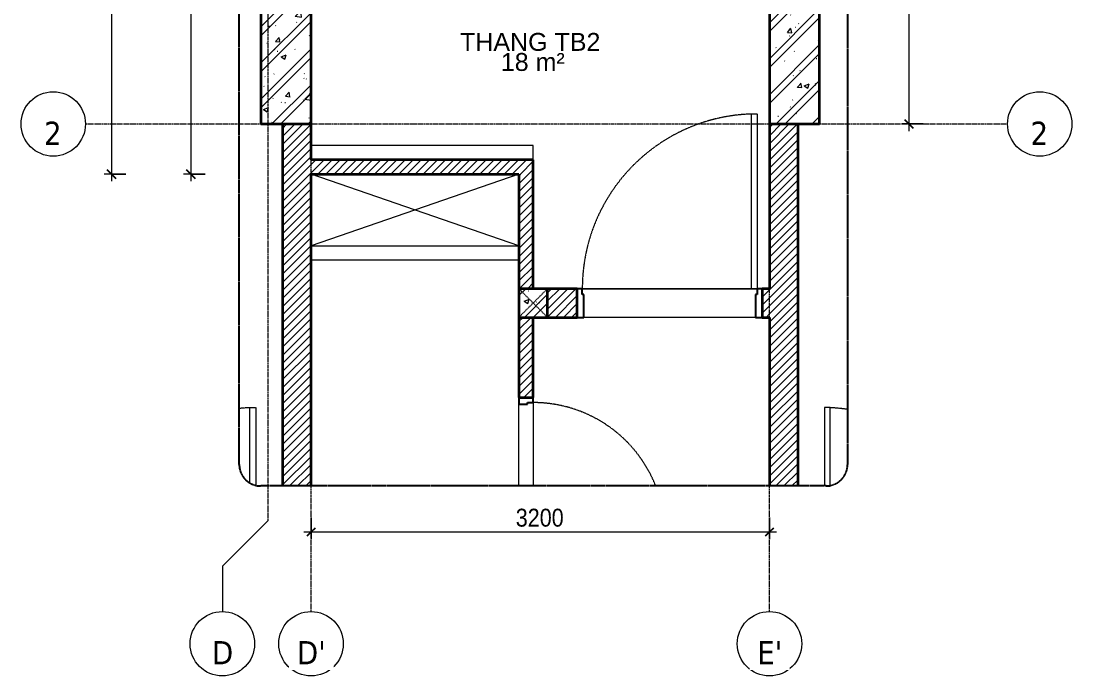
# Model space of a CAD drawing. Header units: millimetres. Extents: x 31919 to 91448, y -42770 to 34550.
# Drawn here: x 48006 to 55342, y -42706 to -38134 of the extents above; entities that cross this region are included whole.
import ezdxf

# ---------------------------------------------------------------- set-up
doc = ezdxf.new("R2010")
doc.units = ezdxf.units.MM
for name, pattern in [('Dash', [6, 3, -3]), ('Dash - Tight', [4.5, 3, -1.5]), ('Grid Line', [22.225, 12.7, -3.175, 3.175, -3.175]), ('Hidden', [7.14375, 4.7625, -2.38125])]:
    doc.linetypes.add(name, pattern=pattern)
for name, color, linetype, lineweight in [('0-2', 250, 'Continuous', 18), ('0-3', 10, 'Continuous', 5), ('A-ANNO-DIMS', 211, 'Continuous', 9), ('A-ANNO-DIMS-50', 211, 'Continuous', 9), ('A-AREA-IDEN', 2, 'Continuous', 9), ('A-DETL-GENF-1', 92, 'Dash - Tight', 18), ('A-DETL-GENF-2', 254, 'Continuous', 18), ('A-DETL-GENF-3', 92, 'Hidden', 25), ('A-DETL-MEDM', 33, 'Continuous', 35), ('A-DOOR', 31, 'Continuous', 18), ('A-DOOR-FRAM', 31, 'Continuous', 25), ('A-FLOR', 192, 'Continuous', 18), ('A-FLOR-1', 250, 'Continuous', 18), ('A-WALL', 113, 'Continuous', 18), ('A-WALL-1', 113, 'Continuous', 35), ('A-WALL-PATT-1', 111, 'Continuous', 18), ('S-COLS', 52, 'Continuous', 18), ('S-COLS-1', 9, 'Continuous', 5), ('S-COLS-2', 7, 'Continuous', 35), ('S-COLS-5', 52, 'Continuous', 35), ('S-COLS-HDLN', 52, 'Dash', 18), ('S-COLS-HDLN-1', 254, 'Continuous', 18), ('S-GRID', 1, 'Continuous', 9), ('S-GRID-1', 1, 'Grid Line', 9), ('S-GRID-IDEN', 1, 'Continuous', 9)]:
    doc.layers.add(name, color=color, linetype=linetype, lineweight=lineweight)
doc.styles.add('Arial_3', font='arial.ttf', dxfattribs={"height": 125})
doc.styles.add('Tahoma_B', font='tahomabd.ttf', dxfattribs={"height": 162.5})
doc.styles.add('UTM Avo', font='', dxfattribs={"width": 0.9, "height": 125})
doc.styles.get('UTM Avo').set_extended_font_data('UTM Avo')
doc.dimstyles.new('1_Dim_chi_tiet_2_5', dxfattribs={"dimscale": 304.8, "dimtxt": 124.912619, "dimasz": 0.19685, "dimexe": 0.164042, "dimexo": 0.0625, "dimgap": 0.016404, "dimtad": 1, "dimdec": 0, "dimrnd": 5, "dimzin": 0, "dimdsep": 46, "dimtxsty": 'UTM Avo', "dimblk1": 'OBLIQUE', "dimblk2": 'OBLIQUE', "dimsah": 1, "dimcen": 0.09, "dimdle": 0.164042, "dimazin": 0, "dimtfac": 1, "dimtdec": 4, "dimtix": 1, "dimtmove": 0, "dimatfit": 3, "dimfxl": 0.328084, "dimfxlon": 1, "dimtvp": 1, "dimtolj": 1, "dimtzin": 0, "dimarcsym": 2})
pattern_1 = [(140, (-40102.56, -35387.3), (31.8783, 364.368), [38.1, -419.1]), (85, (-40102.56, -35387.3), (-382.1133, -70.4859), [30.48, -335.28]), (190.451, (-40099.9, -35356.95), (-350.2334, 293.885), [32.38, -356.18]), (136.184, (-40204.16, -35387.3), (84.086, 542.1585), [57.15, -628.65]), (186.636, (-40197.16, -35342.13), (-494.8554, 474.805), [48.57, -534.27]), (81.184, (-40204.16, -35387.3), (-494.85, 474.81), [45.72, -502.92]), (111, (-40178.76, -35336.5), (204.5305, 303.2285), [38.1, -419.1]), (56, (-40178.76, -35336.5), (-368.376, 123.604), [30.48, -335.28]), (161.451, (-40161.72, -35311.24), (-163.8427, 426.8341), [32.38, -356.18]), (127.5, (-40102.56, -35387.31), (-169.11015, 6.17665), [3.353, -327.863, 3.353, -337.007, -336.55]), (127.5, (-40102.56, -35387.31), (-169.11015, 6.17665), [-671.576, 3.353, -333.197]), (97.5, (-40102.56, -35387.31), (-200.3615, 133.6389), [3.353, -190.703, 3.353, -320.243, -128.27]), (97.5, (-40102.56, -35387.31), (-200.3615, 133.6389), [-517.652, 3.353, -124.917]), (57.5, (-40102.56, -35500.6), (11.45836, 271.18182), [3.353, -123.647, 3.353, -392.887, -525.78]), (57.5, (-40102.56, -35500.6), (11.45836, 271.18182), [-523.24, 3.353, -522.427]), (47.5, (-40102.56, -35551.4), (-50.8528, 296.2585), [3.353, -161.747, 3.353, -259.791, -373.38]), (47.5, (-40102.56, -35551.4), (-50.8528, 296.2585), [-428.244, 3.353, -370.027]), (135, (-40102.56, -35387.31), (-125.7236, -125.7236), []), (135, (-40293.06, -35387.31), (-125.7236, -125.7236), [])]
pattern_2 = [(45, (16193.59, 0), (-28.28427, 28.28427), [])]

# ---------------------------------------------------------------- blocks, each defined once
blk = doc.blocks.new('NCV_TKTC_KET CAU_rvt-3-TKCS_THANG BỘ TB2 - MẶT BẰNG TẦNG 8')
at = {"layer": 'S-COLS-1'}
blk.add_hatch(color=256, dxfattribs=at).paths.add_polyline_path([(37036.9, -34252.6), (37037.4, -34252.6), (37036.9, -33652.6)])
at = {"layer": 'A-FLOR-1'}
for p, q in [((35286.5, -37532.6), (33836.9, -37532.6)), ((35535.6, -37532.6), (35336.5, -37532.6)), ((37036.9, -37532.6), (37035.6, -37532.6)), ((35387.4, -39002.6), (33836.9, -39002.6)), ((35387.4, -40002.6), (35387.4, -39002.6)), ((35387.4, -39102.6), (35387.4, -40002.6)), ((33837.3, -39702.6), (33837.3, -39202.6)), ((35730.3, -40002.6), (36950.3, -40002.6)), ((36950.3, -40002.6), (35730.3, -40002.6))]:
    blk.add_line(p, q, dxfattribs=at)
at = {"layer": 'S-COLS-2'}
blk.add_line((37036.9, -33652.6), (37036.9, -34252.6), dxfattribs=at)
blk = doc.blocks.new('G1_SOF - BO TRU - 200x200-3056268-TKCS_THANG BỘ TB2 - MẶT BẰNG TẦNG 8')
at = {"layer": 'S-COLS-HDLN-1'}
h = blk.add_hatch(dxfattribs=at)
h.set_pattern_fill('FP_3', color=256, style=0, pattern_type=2)
h.set_pattern_definition(pattern_1)
h.paths.add_polyline_path([(100, 100), (-100, 100), (-100, -100), (100, -100)])
h = blk.add_hatch(dxfattribs=at)
h.set_pattern_fill('FP_3', color=256, style=0, pattern_type=2)
h.set_pattern_definition(pattern_1)
h.paths.add_polyline_path([(100, 100), (-100, 100), (-100, -100), (100, -100)])
at = {"layer": 'S-COLS-5'}
for p, q in [((100, 100), (-100, 100)), ((-100, 100), (-100, -100)), ((100, -100), (100, 100)), ((-100, -100), (100, -100))]:
    blk.add_line(p, q, dxfattribs=at)
at = {"layer": 'S-COLS-HDLN'}
for p, q in [((100, 100), (-100, -100)), ((-100, 100), (100, -100))]:
    blk.add_line(p, q, dxfattribs=at)
blk = doc.blocks.new('FD_01 - FD_01-1200x2200mm-1787917-TKCS_THANG BỘ TB2 - MẶT BẰNG TẦNG 8')
at = {"layer": 'A-DETL-GENF-1'}
for p, q in [((570, 100), (570, 1320)), ((570, 1320), (610, 1320)), ((610, 1320), (610, 100)), ((610, 100), (570, 100))]:
    blk.add_line(p, q, dxfattribs=at)
blk.add_arc((610, 100), 1220, 91.87889, 180, dxfattribs=at)
at = {"layer": 'A-DOOR-FRAM'}
for p, q in [((-610, 100), (-645, 100)), ((-645, 100), (-645, -100)), ((-610, 60), (-610, 100)), ((645, 100), (610, 100)), ((610, 100), (610, 60)), ((645, -100), (645, 100)), ((-600, 60), (-610, 60)), ((-600, -100), (-600, 60)), ((610, 60), (600, 60)), ((600, 60), (600, -100)), ((-645, -100), (-600, -100)), ((600, -100), (645, -100))]:
    blk.add_line(p, q, dxfattribs=at)
blk = doc.blocks.new('FD_05 - FD_05-1000x2200mm-835433-TKCS_THANG BỘ TB2 - MẶT BẰNG TẦNG 8')
at = {"layer": 'A-DETL-GENF-1'}
for p, q in [((470, -576.6), (470, -1120)), ((510, -1120), (510, -572.8)), ((470, -1120), (510, -1120))]:
    blk.add_line(p, q, dxfattribs=at)
blk.add_arc((510, -100), 1020, 260.89164, 267.75253, dxfattribs=at)
blk = doc.blocks.new('FD_05 - FD_05-1000x2200mm-835434-TKCS_THANG BỘ TB2 - MẶT BẰNG TẦNG 8')
at = {"layer": 'A-DETL-GENF-1'}
for p, q in [((470, 593.1), (470, 1120)), ((470, 1120), (510, 1120)), ((510, 1120), (510, 577.4))]:
    blk.add_line(p, q, dxfattribs=at)
blk.add_arc((510, 100), 1020, 92.24747, 96.46769, dxfattribs=at)
blk = doc.blocks.new('FD_02 - FD_03 - FD_03-KY THUAT-900x2200mm-801878-TKCS_THANG BỘ TB2 - MẶT BẰNG TẦNG 8')
at = {"layer": 'A-DETL-GENF-1'}
blk.add_arc((460, 50), 920, 111.58474, 180, dxfattribs=at)
at = {"layer": 'A-DOOR-FRAM'}
for p, q in [((-460, 50), (-495, 50)), ((-495, 50), (-495, -50)), ((-460, 10), (-460, 50)), ((-450, 10), (-460, 10)), ((-450, -50), (-450, 10)), ((-495, -50), (-450, -50))]:
    blk.add_line(p, q, dxfattribs=at)
blk = doc.blocks.new('BORDER VIEW - BORDER VIEW-1915344-TKCS_THANG BỘ TB2 - MẶT BẰNG TẦNG 8')
at = {"layer": 'A-DETL-GENF-3'}
for p, q in [((150, 4246.2), (7977.3, 4246.2)), ((0, 150), (0, 4096.2)), ((8127.3, 4096.2), (8127.3, 150)), ((7977.3, 0), (150, 0))]:
    blk.add_line(p, q, dxfattribs=at)
for centre, start, end in [((150, 4096.2), 90, 180), ((7977.3, 4096.2), 360, 90), ((150, 150), 180, 270), ((7977.3, 150), 270, 0)]:
    blk.add_arc(centre, 150, start, end, dxfattribs=at)
blk = doc.blocks.new('Grid - M_Grid Head - Circle-353313-TKCS_THANG BỘ TB2 - MẶT BẰNG TẦNG 8')
at = {"layer": 'S-GRID-IDEN'}
blk.add_circle((0, 0), 4.5, dxfattribs=at)
blk = doc.blocks.new('DIMBLOCK68-TKCS_THANG BỘ TB2 - MẶT BẰNG TẦNG 8')
at = {"layer": 'A-ANNO-DIMS-50'}
for p, q in [((54304.5, -33652.6), (54154.5, -33652.6)), ((54204.5, -33602.6), (54204.5, -38902.6)), ((54204.5, -33652.6), (54304.5, -33652.6)), ((54304.5, -38852.6), (54154.5, -38852.6)), ((54204.5, -38852.6), (54304.5, -38852.6))]:
    blk.add_line(p, q, dxfattribs=at)
at = {"layer": 'A-ANNO-DIMS-50', "lineweight": 25}
for p, q in [((54204.5, -33652.6), (54174.5, -33622.6)), ((54204.5, -33652.6), (54234.5, -33682.6)), ((54204.5, -38852.6), (54174.5, -38822.6)), ((54204.5, -38852.6), (54234.5, -38882.6))]:
    blk.add_line(p, q, dxfattribs=at)
at = {"layer": 'A-ANNO-DIMS-50', "color": 0, "insert": (54042.1, -36423.7), "char_height": 125, "width": 410.824, "attachment_point": 1, "rotation": 90, "line_spacing_factor": 1.110334, "style": 'UTM Avo'}
blk.add_mtext('5200', dxfattribs=at)
blk = doc.blocks.new('_Oblique')
at = {"color": 0, "linetype": 'ByBlock', "lineweight": -2}
blk.add_line((-0.5, -0.5), (0.5, 0.5), dxfattribs=at)
blk = doc.blocks.new('DIMBLOCK73-TKCS_THANG BỘ TB2 - MẶT BẰNG TẦNG 8')
at = {"layer": 'A-ANNO-DIMS-50'}
for p, q in [((48736.6, -33652.6), (48586.6, -33652.6)), ((48636.6, -33602.6), (48636.6, -39252.6)), ((48636.6, -33652.6), (48736.6, -33652.6)), ((48736.6, -39202.6), (48586.6, -39202.6)), ((48636.6, -39202.6), (48736.6, -39202.6))]:
    blk.add_line(p, q, dxfattribs=at)
at = {"layer": 'A-ANNO-DIMS-50', "lineweight": 25}
for p, q in [((48636.6, -33652.6), (48606.6, -33622.6)), ((48636.6, -33652.6), (48666.6, -33682.6)), ((48636.6, -39202.6), (48606.6, -39172.6)), ((48636.6, -39202.6), (48666.6, -39232.6))]:
    blk.add_line(p, q, dxfattribs=at)
at = {"layer": 'A-ANNO-DIMS-50', "color": 0, "insert": (48474.2, -36598.7), "char_height": 125, "width": 410.824, "attachment_point": 1, "rotation": 90, "line_spacing_factor": 1.110334, "style": 'UTM Avo'}
blk.add_mtext('5550', dxfattribs=at)
blk = doc.blocks.new('DIMBLOCK75-TKCS_THANG BỘ TB2 - MẶT BẰNG TẦNG 8')
at = {"layer": 'A-ANNO-DIMS-50'}
for p, q in [((49291.1, -33852.6), (49141.1, -33852.6)), ((49191.1, -33852.6), (49191.1, -39252.6)), ((49191.1, -33852.6), (49291.1, -33852.6)), ((49291.1, -39202.6), (49141.1, -39202.6)), ((49191.1, -39202.6), (49291.1, -39202.6))]:
    blk.add_line(p, q, dxfattribs=at)
at = {"layer": 'A-ANNO-DIMS-50', "lineweight": 25}
for p, q in [((49191.1, -33852.6), (49161.1, -33822.6)), ((49191.1, -33852.6), (49221.1, -33882.6)), ((49191.1, -39202.6), (49161.1, -39172.6)), ((49191.1, -39202.6), (49221.1, -39232.6))]:
    blk.add_line(p, q, dxfattribs=at)
at = {"layer": 'A-ANNO-DIMS-50', "color": 0, "insert": (49028.7, -36698.7), "char_height": 125, "width": 410.824, "attachment_point": 1, "rotation": 90, "line_spacing_factor": 1.110334, "style": 'UTM Avo'}
blk.add_mtext('5350', dxfattribs=at)
blk = doc.blocks.new('DIMBLOCK76-TKCS_THANG BỘ TB2 - MẶT BẰNG TẦNG 8')
at = {"layer": 'A-ANNO-DIMS-50'}
for p, q in [((50030.5, -41601), (50030.5, -41751)), ((50030.5, -41701), (50030.5, -41601)), ((53230.5, -41601), (53230.5, -41751)), ((53230.5, -41701), (53230.5, -41601)), ((49980.5, -41701), (53280.5, -41701))]:
    blk.add_line(p, q, dxfattribs=at)
at = {"layer": 'A-ANNO-DIMS-50', "lineweight": 25}
for p, q in [((50030.5, -41701), (50000.5, -41731)), ((50030.5, -41701), (50060.5, -41671)), ((53230.5, -41701), (53200.5, -41731)), ((53230.5, -41701), (53260.5, -41671))]:
    blk.add_line(p, q, dxfattribs=at)
at = {"layer": 'A-ANNO-DIMS-50', "color": 0, "insert": (51459.3, -41538.6), "char_height": 125, "width": 410.824, "attachment_point": 1, "line_spacing_factor": 1.110334, "style": 'UTM Avo'}
blk.add_mtext('3200', dxfattribs=at)

msp = doc.modelspace()

# ---------------------------------------------------------------- hatches: boundary and pattern name
at = {"layer": 'A-DETL-GENF-2'}
h = msp.add_hatch(dxfattribs=at)
h.set_pattern_fill('FP_2', color=256, style=0, pattern_type=2)
h.set_pattern_definition([(50, (16193.6, 0), (364.368, -31.8783), [38.1, -419.1]), (355, (16193.6, 0), (-70.4859, 382.1133), [30.48, -335.28]), (100.451, (16223.95, -2.66), (293.885, 350.2334), [32.38, -356.18]), (46.184, (16193.6, 101.6), (542.1585, -84.086), [57.15, -628.65]), (96.636, (16238.77, 94.6), (474.805, 494.8554), [48.57, -534.27]), (351.184, (16193.6, 101.6), (474.81, 494.85), [45.72, -502.92]), (21, (16244.4, 76.2), (303.2285, -204.5305), [38.1, -419.1]), (326, (16244.4, 76.2), (123.604, 368.376), [30.48, -335.28]), (71.451, (16269.66, 59.16), (426.8341, 163.8427), [32.38, -356.18]), (37.5, (16193.59, 0), (6.17665, 169.11015), [3.353, -327.863, 3.353, -337.007, -336.55]), (37.5, (16193.59, 0), (6.17665, 169.11015), [-671.576, 3.353, -333.197]), (7.5, (16193.59, 0), (133.6389, 200.3615), [3.353, -190.703, 3.353, -320.243, -128.27]), (7.5, (16193.59, 0), (133.6389, 200.3615), [-517.652, 3.353, -124.917]), (327.5, (16080.3, 0), (271.18182, -11.45836), [3.353, -123.647, 3.353, -392.887, -525.78]), (327.5, (16080.3, 0), (271.18182, -11.45836), [-523.24, 3.353, -522.427]), (317.5, (16029.5, 0), (296.2585, 50.8528), [3.353, -161.747, 3.353, -259.791, -373.38]), (317.5, (16029.5, 0), (296.2585, 50.8528), [-428.244, 3.353, -370.027]), (45, (16193.59, 0), (-125.7236, 125.7236), []), (45, (16193.59, 190.5), (-125.7236, 125.7236), [])])
h.paths.add_polyline_path([(49680.5, -38852.6), (50030.5, -38852.6), (50030.5, -37552.6), (49680.5, -37552.6)])
h.paths.add_polyline_path([(53230.5, -38852.6), (53580.5, -38852.6), (53580.5, -37552.6), (53230.5, -37552.6)])
h.paths.add_polyline_path([(49680.5, -34352.6), (50030.5, -34352.6), (50030.5, -33652.6), (49680.5, -33652.6)])
h.paths.add_polyline_path([(53580.5, -34352.6), (53580.5, -33647.6), (53231, -33647.6), (53231, -34352.6)])
at = {"layer": 'A-WALL-PATT-1'}
h = msp.add_hatch(dxfattribs=at)
h.set_pattern_fill('FP_1', color=256, style=0, pattern_type=2)
h.set_pattern_definition(pattern_2)
h.paths.add_polyline_path([(50030.5, -41379.8), (50030.5, -38852.6), (49830.5, -38852.6), (49830.5, -41379.8), (49870.7, -41379.8)])
h = msp.add_hatch(dxfattribs=at)
h.set_pattern_fill('FP_1', color=256, style=0, pattern_type=2)
h.set_pattern_definition(pattern_2)
h.paths.add_polyline_path([(53365.1, -41379.8), (53430.5, -41379.8), (53430.5, -38852.6), (53230.5, -38852.6), (53230.5, -41379.8)])
h = msp.add_hatch(dxfattribs=at)
h.set_pattern_fill('FP_1', color=256, style=0, pattern_type=2)
h.set_pattern_definition(pattern_2)
h.paths.add_polyline_path([(50030.5, -39202.6), (51580.9, -39202.6), (51580.9, -39102.6), (50030.5, -39102.6), (50030.5, -39158.1)])
h = msp.add_hatch(dxfattribs=at)
h.set_pattern_fill('FP_1', color=256, style=0, pattern_type=2)
h.set_pattern_definition(pattern_2)
h.paths.add_polyline_path([(51580.9, -40762.6), (51580.9, -40202.6), (51480.9, -40202.6), (51480.9, -40762.6)])
h.paths.add_polyline_path([(51480.9, -40002.6), (51580.9, -40002.6), (51580.9, -39202.6), (51480.9, -39202.6)])
h = msp.add_hatch(dxfattribs=at)
h.set_pattern_fill('FP_1', color=256, style=0, pattern_type=2)
h.set_pattern_definition(pattern_2)
h.paths.add_polyline_path([(53230.5, -40202.6), (53230.5, -40002.6), (53178.9, -40002.6), (53178.9, -40202.6)])
h.paths.add_polyline_path([(51691.4, -40202.6), (51888.9, -40202.6), (51888.9, -40002.6), (51680.9, -40002.6), (51680.9, -40202.6)])

# ---------------------------------------------------------------- linework, layer by layer
at = {"layer": '0-2'}
for p, q in [((51480.9, -39702.6), (50030.9, -39202.6)), ((51480.9, -39202.6), (50030.9, -39702.6)), ((50030.9, -39702.6), (50030.9, -39202.6))]:
    msp.add_line(p, q, dxfattribs=at)
at = {"layer": 'A-DETL-MEDM'}
for p, q in [((49680.5, -37552.6), (49680.5, -38852.6)), ((50030.5, -38852.6), (50030.5, -37552.6)), ((53230.5, -37552.6), (53230.5, -38852.6)), ((53580.5, -38852.6), (53580.5, -37552.6)), ((49680.5, -38852.6), (50030.5, -38852.6)), ((53230.5, -38852.6), (53580.5, -38852.6))]:
    msp.add_line(p, q, dxfattribs=at)
at = {"layer": 'A-FLOR'}
for p, q in [((53133.9, -40202.6), (51933.9, -40202.6)), ((53228.9, -41379.8), (53228.9, -40202.6)), ((51480.9, -41379.8), (51480.9, -40807.6)), ((51580.9, -40797.6), (51580.9, -41379.8))]:
    msp.add_line(p, q, dxfattribs=at)
at = {"layer": 'A-WALL'}
for p, q in [((50030.5, -39702.6), (51480.9, -39702.6)), ((51480.9, -39802.6), (50030.5, -39802.6))]:
    msp.add_line(p, q, dxfattribs=at)
at = {"layer": 'A-WALL-1'}
for p, q in [((49830.5, -38852.6), (49830.5, -41379.8)), ((50030.5, -39102.6), (50030.5, -38852.6)), ((53230.5, -38852.6), (53230.5, -40002.6)), ((53430.5, -41379.8), (53430.5, -38852.6)), ((51580.9, -39102.6), (50030.5, -39102.6)), ((51580.9, -40002.6), (51580.9, -39102.6)), ((50030.5, -41379.8), (50030.5, -39202.6)), ((50030.5, -39202.6), (51480.9, -39202.6)), ((51480.9, -39202.6), (51480.9, -40002.6)), ((51888.9, -40002.6), (51680.9, -40002.6)), ((51888.9, -40202.6), (51888.9, -40002.6)), ((53230.5, -40002.6), (53178.9, -40002.6)), ((53178.9, -40002.6), (53178.9, -40202.6)), ((51480.9, -40202.6), (51480.9, -40762.6)), ((51580.9, -40762.6), (51580.9, -40202.6)), ((51680.9, -40202.6), (51888.9, -40202.6)), ((53178.9, -40202.6), (53230.5, -40202.6)), ((53230.5, -40202.6), (53230.5, -41379.8)), ((51480.9, -40762.6), (51580.9, -40762.6))]:
    msp.add_line(p, q, dxfattribs=at)
at = {"layer": 'S-GRID'}
for p, q in [((49730.5, -41621.3), (49411.3, -41938.8)), ((49411.3, -41938.8), (49411.3, -42256.3))]:
    msp.add_line(p, q, dxfattribs=at)
at = {"layer": 'S-GRID-1'}
for p, q in [((50030.5, -41006.3), (50030.5, -33433.2)), ((53230.5, -41006.3), (53230.5, -33433.2)), ((49730.5, -40371.3), (49730.5, -34068.2)), ((48455.8, -38852.6), (49705.8, -38852.6)), ((49705.8, -38852.6), (53642.2, -38852.6)), ((53642.2, -38852.6), (54892.2, -38852.6)), ((49730.5, -41621.3), (49730.5, -40371.3)), ((50030.5, -42256.3), (50030.5, -41006.3)), ((53230.5, -42256.3), (53230.5, -41006.3))]:
    msp.add_line(p, q, dxfattribs=at)

# ---------------------------------------------------------------- block references
at = {"layer": '0-3'}
msp.add_blockref('NCV_TKTC_KET CAU_rvt-3-TKCS_THANG BỘ TB2 - MẶT BẰNG TẦNG 8', (16193.6, 0), dxfattribs=at)
at = {"layer": 'A-DETL-GENF-1', "rotation": 270.0000000000001}
msp.add_blockref('BORDER VIEW - BORDER VIEW-1915344-TKCS_THANG BỘ TB2 - MẶT BẰNG TẦNG 8', (49529.2, -33252.6), dxfattribs=at)
at = {"layer": 'A-DOOR'}
for name, p in [('FD_01 - FD_01-1200x2200mm-1787917-TKCS_THANG BỘ TB2 - MẶT BẰNG TẦNG 8', (52533.9, -40102.6)), ('FD_05 - FD_05-1000x2200mm-835434-TKCS_THANG BỘ TB2 - MẶT BẰNG TẦNG 8', (49133.9, -41952.6))]:
    msp.add_blockref(name, p, dxfattribs=at)
for name, p, rotation in [('FD_02 - FD_03 - FD_03-KY THUAT-900x2200mm-801878-TKCS_THANG BỘ TB2 - MẶT BẰNG TẦNG 8', (51530.9, -41257.6), 269.9999999999999), ('FD_05 - FD_05-1000x2200mm-835433-TKCS_THANG BỘ TB2 - MẶT BẰNG TẦNG 8', (54123.9, -41952.6), 180)]:
    msp.add_blockref(name, p, dxfattribs=dict(at, rotation=rotation))
at = {"layer": 'S-COLS', "rotation": 270.0000000000001}
msp.add_blockref('G1_SOF - BO TRU - 200x200-3056268-TKCS_THANG BỘ TB2 - MẶT BẰNG TẦNG 8', (51580.9, -40102.6), dxfattribs=at)
at = {"layer": 'S-GRID-IDEN', "xscale": 49.99999999999998, "yscale": 49.99999999999998, "zscale": 49.99999999999998, "rotation": 269.9999999999996}
for p in [(48230.8, -38852.6), (55117.2, -38852.6)]:
    msp.add_blockref('Grid - M_Grid Head - Circle-353313-TKCS_THANG BỘ TB2 - MẶT BẰNG TẦNG 8', p, dxfattribs=at)
at = {"layer": 'S-GRID-IDEN', "xscale": 49.99999999999998, "yscale": 49.99999999999998, "zscale": 49.99999999999998}
for p in [(49411.3, -42481.3), (50030.5, -42481.3), (53230.5, -42481.3)]:
    msp.add_blockref('Grid - M_Grid Head - Circle-353313-TKCS_THANG BỘ TB2 - MẶT BẰNG TẦNG 8', p, dxfattribs=at)

# ---------------------------------------------------------------- texts
at = {"layer": 'A-AREA-IDEN', "char_height": 125, "line_spacing_factor": 0.936439, "style": 'Arial_3'}
for s, insert, width, attachment_point in [('\\pt2.5,5,7.5,10,12.5,15,17.5,20,22.5,25,27.5,30,32.5,35,37.5,40,42.5,45,47.5,50,52.5,55,57.5,60,62.5,65,67.5,70,72.5,75,77.5,80;THANG TB2', (51560.4, -38343.9), 985.5, 8), ('\\pt2.5,5,7.5,10,12.5,15,17.5,20,22.5,25,27.5,30,32.5,35,37.5,40,42.5,45,47.5,50,52.5,55,57.5,60,62.5,65,67.5,70,72.5,75,77.5,80;18 m²', (51578.3, -38420.7), 453, 5)]:
    msp.add_mtext(s, dxfattribs=dict(at, insert=insert, width=width, attachment_point=attachment_point))

# ---------------------------------------------------------------- dimensions: what is measured, and where the dimension line sits
at = {"layer": 'A-ANNO-DIMS'}
for base, p1, p2, override, picture, middle in [((48636.6, -39202.6), (48736.6, -33652.6), (48736.6, -39202.6), {"dimpost": '<>', "dimfxl": 5550}, 'DIMBLOCK73-TKCS_THANG BỘ TB2 - MẶT BẰNG TẦNG 8', (48566.9, -36427.6)), ((54204.5, -38852.6), (54304.5, -33652.6), (54304.5, -38852.6), {"dimpost": '<>', "dimfxl": 5200}, 'DIMBLOCK68-TKCS_THANG BỘ TB2 - MẶT BẰNG TẦNG 8', (54134.8, -36252.6)), ((49191.1, -39202.6), (49291.1, -33852.6), (49291.1, -39202.6), {"dimpost": '<>', "dimfxl": 5350}, 'DIMBLOCK75-TKCS_THANG BỘ TB2 - MẶT BẰNG TẦNG 8', (49121.4, -36527.6))]:
    dim = msp.add_linear_dim(base=base, p1=p1, p2=p2, angle=90, dimstyle='1_Dim_chi_tiet_2_5', override=override, dxfattribs=at)
    dim.commit()
    dim.dimension.update_dxf_attribs({"geometry": picture, "text_midpoint": middle})
dim = msp.add_linear_dim(base=(53230.5, -41701), p1=(50030.5, -41601), p2=(53230.5, -41601), dimstyle='1_Dim_chi_tiet_2_5', override={"dimpost": '<>', "dimfxl": 3200}, dxfattribs=at)
dim.commit()
dim.dimension.update_dxf_attribs({"geometry": 'DIMBLOCK76-TKCS_THANG BỘ TB2 - MẶT BẰNG TẦNG 8', "text_midpoint": (51630.5, -41631.3)})

# ---------------------------------------------------------------- next in the draw order: texts
at = {"layer": 'S-GRID-IDEN', "char_height": 162.5, "attachment_point": 5, "line_spacing_factor": 0.996129, "style": 'Tahoma_B', "bg_fill": 3, "box_fill_scale": 1.25, "bg_fill_color": 256, "bg_fill_true_color": 13158600, "bg_fill_transparency": 0}
for s, insert, width in [('\\pt634.99962,1269.99925,1905.0005,2540.00013,3174.99975,3809.99937,4445.00062,5080.00025,5714.99987,6349.9995,6985.00075,7620.00037,8255,8889.99962,9524.99925,10160.0005,10795.00013,11429.99975,12064.99938,12700.00063,13335.00025,13969.99988,14604.9995,15240.00075,15875.00038,16510,17144.99963,17779.99925,18415.0005,19050.00013,19684.99975,20319.99938;2', (48228, -38917.5), 145.5), ('\\pt634.99962,1269.99925,1905.0005,2540.00013,3174.99975,3809.99937,4445.00062,5080.00025,5714.99987,6349.9995,6985.00075,7620.00037,8255,8889.99962,9524.99925,10160.0005,10795.00013,11429.99975,12064.99938,12700.00063,13335.00025,13969.99988,14604.9995,15240.00075,15875.00038,16510,17144.99963,17779.99925,18415.0005,19050.00013,19684.99975,20319.99938;2', (55114.4, -38917.5), 145.5), ('\\pt634.99962,1269.99925,1905.0005,2540.00013,3174.99975,3809.99937,4445.00062,5080.00025,5714.99987,6349.9995,6985.00075,7620.00037,8255,8889.99962,9524.99925,10160.0005,10795.00013,11429.99975,12064.99938,12700.00063,13335.00025,13969.99988,14604.9995,15240.00075,15875.00038,16510,17144.99963,17779.99925,18415.0005,19050.00013,19684.99975,20319.99938;D', (49413.4, -42543.7), 172), ("\\pt634.99962,1269.99925,1905.0005,2540.00013,3174.99975,3809.99937,4445.00062,5080.00025,5714.99987,6349.9995,6985.00075,7620.00037,8255,8889.99962,9524.99925,10160.0005,10795.00013,11429.99975,12064.99938,12700.00063,13335.00025,13969.99988,14604.9995,15240.00075,15875.00038,16510,17144.99963,17779.99925,18415.0005,19050.00013,19684.99975,20319.99938;D'", (50032.9, -42543.7), 231.5), ("\\pt634.99962,1269.99925,1905.0005,2540.00013,3174.99975,3809.99937,4445.00062,5080.00025,5714.99987,6349.9995,6985.00075,7620.00037,8255,8889.99962,9524.99925,10160.0005,10795.00013,11429.99975,12064.99938,12700.00063,13335.00025,13969.99988,14604.9995,15240.00075,15875.00038,16510,17144.99963,17779.99925,18415.0005,19050.00013,19684.99975,20319.99938;E'", (53232.6, -42543.7), 198.5)]:
    msp.add_mtext(s, dxfattribs=dict(at, insert=insert, width=width))

doc.saveas('drawing.dxf')
